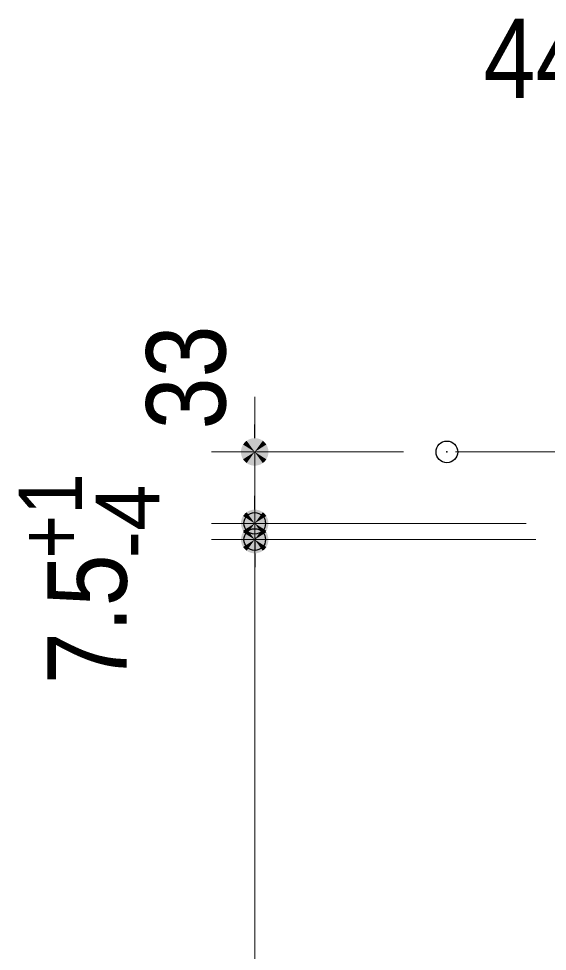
# Model space of a CAD drawing. Units: millimetres, scale not verified. Extents: x -6062 to 6062, y -3045 to 3045.
# Drawn here: x -883.6 to -639.3, y 169.3 to 600.1 of the extents above; entities that cross this region are included whole.
import ezdxf
from ezdxf.enums import TextEntityAlignment as Align

# ---------------------------------------------------------------- set-up
doc = ezdxf.new("R2010")
doc.units = ezdxf.units.MM
doc.header["$LTSCALE"] = 20
doc.header["$PDMODE"] = 32
doc.header["$PDSIZE"] = 10
for name, color, linetype, lineweight in [('0-1_2寸法-1', 7, 'Continuous', 15), ('0-2_0', 7, 'Continuous', 25), ('0-4_2寸法-2', 7, 'Continuous', 15), ('0-6_3一般', 7, 'Continuous', 15)]:
    doc.layers.add(name, color=color, linetype=linetype, lineweight=lineweight)
doc.layers.add('0-3_Defpoints', color=7, linetype='Continuous')
doc.styles.add('ＭＳ Ｐゴシック', font='')
doc.styles.get('ＭＳ Ｐゴシック').set_extended_font_data('MS PGothic')

# ---------------------------------------------------------------- blocks, each defined once
blk = doc.blocks.new('_Dot')
at = {"layer": '0-2_0'}
blk.add_line((-10, 0), (-20, 0), dxfattribs=at)
for points in [[(0, 0), (-8.09, 5.88), (-7.29, 6.85)], [(0, 0), (-7.29, 6.85), (-6.37, 7.71)], [(0, 0), (-6.37, 7.71), (-5.36, 8.44)], [(0, 0), (-5.36, 8.44), (-4.26, 9.05)], [(0, 0), (-4.26, 9.05), (-3.09, 9.51)], [(0, 0), (-3.09, 9.51), (-1.87, 9.82)], [(0, 0), (-1.87, 9.82), (-0.63, 9.98)], [(0, 0), (-0.63, 9.98), (0.63, 9.98)], [(0, 0), (0.63, 9.98), (1.87, 9.82)], [(0, 0), (1.87, 9.82), (3.09, 9.51)], [(0, 0), (3.09, 9.51), (4.26, 9.05)], [(0, 0), (4.26, 9.05), (5.36, 8.44)], [(0, 0), (5.36, 8.44), (6.37, 7.71)], [(0, 0), (6.37, 7.71), (7.29, 6.85)], [(0, 0), (7.29, 6.85), (8.09, 5.88)], [(0, 0), (-10, 0), (-9.92, 1.25)], [(0, 0), (-9.92, -1.25), (-10, 0)], [(0, 0), (-9.92, 1.25), (-9.69, 2.49)], [(0, 0), (-9.69, -2.49), (-9.92, -1.25)], [(0, 0), (-9.69, 2.49), (-9.3, 3.68)], [(0, 0), (-9.3, -3.68), (-9.69, -2.49)], [(0, 0), (-9.3, 3.68), (-8.76, 4.82)], [(0, 0), (-8.76, -4.82), (-9.3, -3.68)], [(0, 0), (-8.76, 4.82), (-8.09, 5.88)], [(0, 0), (-8.09, -5.88), (-8.76, -4.82)], [(0, 0), (-7.29, -6.85), (-8.09, -5.88)], [(0, 0), (-6.37, -7.71), (-7.29, -6.85)], [(0, 0), (-5.36, -8.44), (-6.37, -7.71)], [(0, 0), (-4.26, -9.05), (-5.36, -8.44)], [(0, 0), (-3.09, -9.51), (-4.26, -9.05)], [(0, 0), (-1.87, -9.82), (-3.09, -9.51)], [(0, 0), (-0.63, -9.98), (-1.87, -9.82)], [(0, 0), (0.63, -9.98), (-0.63, -9.98)], [(0, 0), (8.09, 5.88), (8.76, 4.82)], [(0, 0), (8.76, 4.82), (9.3, 3.68)], [(0, 0), (9.3, 3.68), (9.69, 2.49)], [(0, 0), (9.69, 2.49), (9.92, 1.25)], [(0, 0), (9.92, 1.25), (10, 0)], [(0, 0), (1.87, -9.82), (0.63, -9.98)], [(0, 0), (3.09, -9.51), (1.87, -9.82)], [(0, 0), (4.26, -9.05), (3.09, -9.51)], [(0, 0), (5.36, -8.44), (4.26, -9.05)], [(0, 0), (6.37, -7.71), (5.36, -8.44)], [(0, 0), (7.29, -6.85), (6.37, -7.71)], [(0, 0), (8.09, -5.88), (7.29, -6.85)], [(0, 0), (8.76, -4.82), (8.09, -5.88)], [(0, 0), (9.3, -3.68), (8.76, -4.82)], [(0, 0), (9.69, -2.49), (9.3, -3.68)], [(0, 0), (9.92, -1.25), (9.69, -2.49)], [(0, 0), (10, 0), (9.92, -1.25)]]:
    blk.add_solid(points, dxfattribs=at)
blk = doc.blocks.new('グループ-19')
at = {"layer": '0-6_3一般'}
blk.add_line((22115.3, 8002), (26258.8, 8002), dxfattribs=at)

msp = doc.modelspace()

# ---------------------------------------------------------------- linework, layer by layer
at = {"layer": '0-1_2寸法-1'}
for p, q in [((-644.54, 359.5), (-794.54, 359.5)), ((-774.54, 346.79), (-774.54, -1974.79))]:
    msp.add_line(p, q, dxfattribs=at)
at = {"layer": '0-3_Defpoints'}
for p in [(-685.74, 400), (-774.54, 367), (-774.54, 359.5)]:
    msp.add_point(p, dxfattribs=at)
at = {"layer": '0-4_2寸法-2'}
for p, q in [((-774.54, 412.71), (-774.54, 425.42)), ((-705.74, 400), (-794.54, 400)), ((-774.54, 400), (-774.54, 367)), ((-774.54, 379.71), (-774.54, 392.42)), ((-649.04, 367), (-794.54, 367)), ((-649.04, 367), (-794.54, 367)), ((-774.54, 367), (-774.54, 359.5)), ((-646.04, 359.5), (-794.54, 359.5)), ((-774.54, 354.29), (-774.54, 341.58)), ((-774.54, 346.79), (-774.54, 334.08))]:
    msp.add_line(p, q, dxfattribs=at)

# ---------------------------------------------------------------- block references
at = {"layer": '0-1_2寸法-1', "xscale": 0.6356201, "yscale": 0.6356201, "rotation": 90}
msp.add_blockref('_Dot', (-774.54, 359.5), dxfattribs=at)
at = {"layer": '0-4_2寸法-2', "xscale": 0.6356201, "yscale": 0.6356201}
for p, rotation in [((-774.54, 400), 270), ((-774.54, 367), 270), ((-774.54, 367), 90), ((-774.54, 359.5), 90)]:
    msp.add_blockref('_Dot', p, dxfattribs=dict(at, rotation=rotation))
at = {"layer": '0-6_3一般', "xscale": 0.05, "yscale": 0.05}
msp.add_blockref('グループ-19', (-1787.5, 0), dxfattribs=at)

# ---------------------------------------------------------------- texts
at = {"layer": '0-4_2寸法-2', "style": 'ＭＳ Ｐゴシック', "width": 0.9}
msp.add_text('44', height=36.66, dxfattribs=at).set_placement((-668.83, 552.48), align=Align.BOTTOM_LEFT)
for s, height, p in [('33', 36.66, (-777.02, 410.41)), ('+1', 29.33, (-845.51, 350.77)), ('7.5', 36.66, (-822.68, 292.69))]:
    msp.add_text(s, height=height, rotation=90, dxfattribs=at).set_placement(p, align=Align.BOTTOM_LEFT)
at = {"layer": '0-4_2寸法-2', "style": 'ＭＳ Ｐゴシック'}
msp.add_text('-4', height=29.33, rotation=90, dxfattribs=at).set_placement((-809.89, 350.77), align=Align.BOTTOM_LEFT)

doc.saveas('drawing.dxf')
